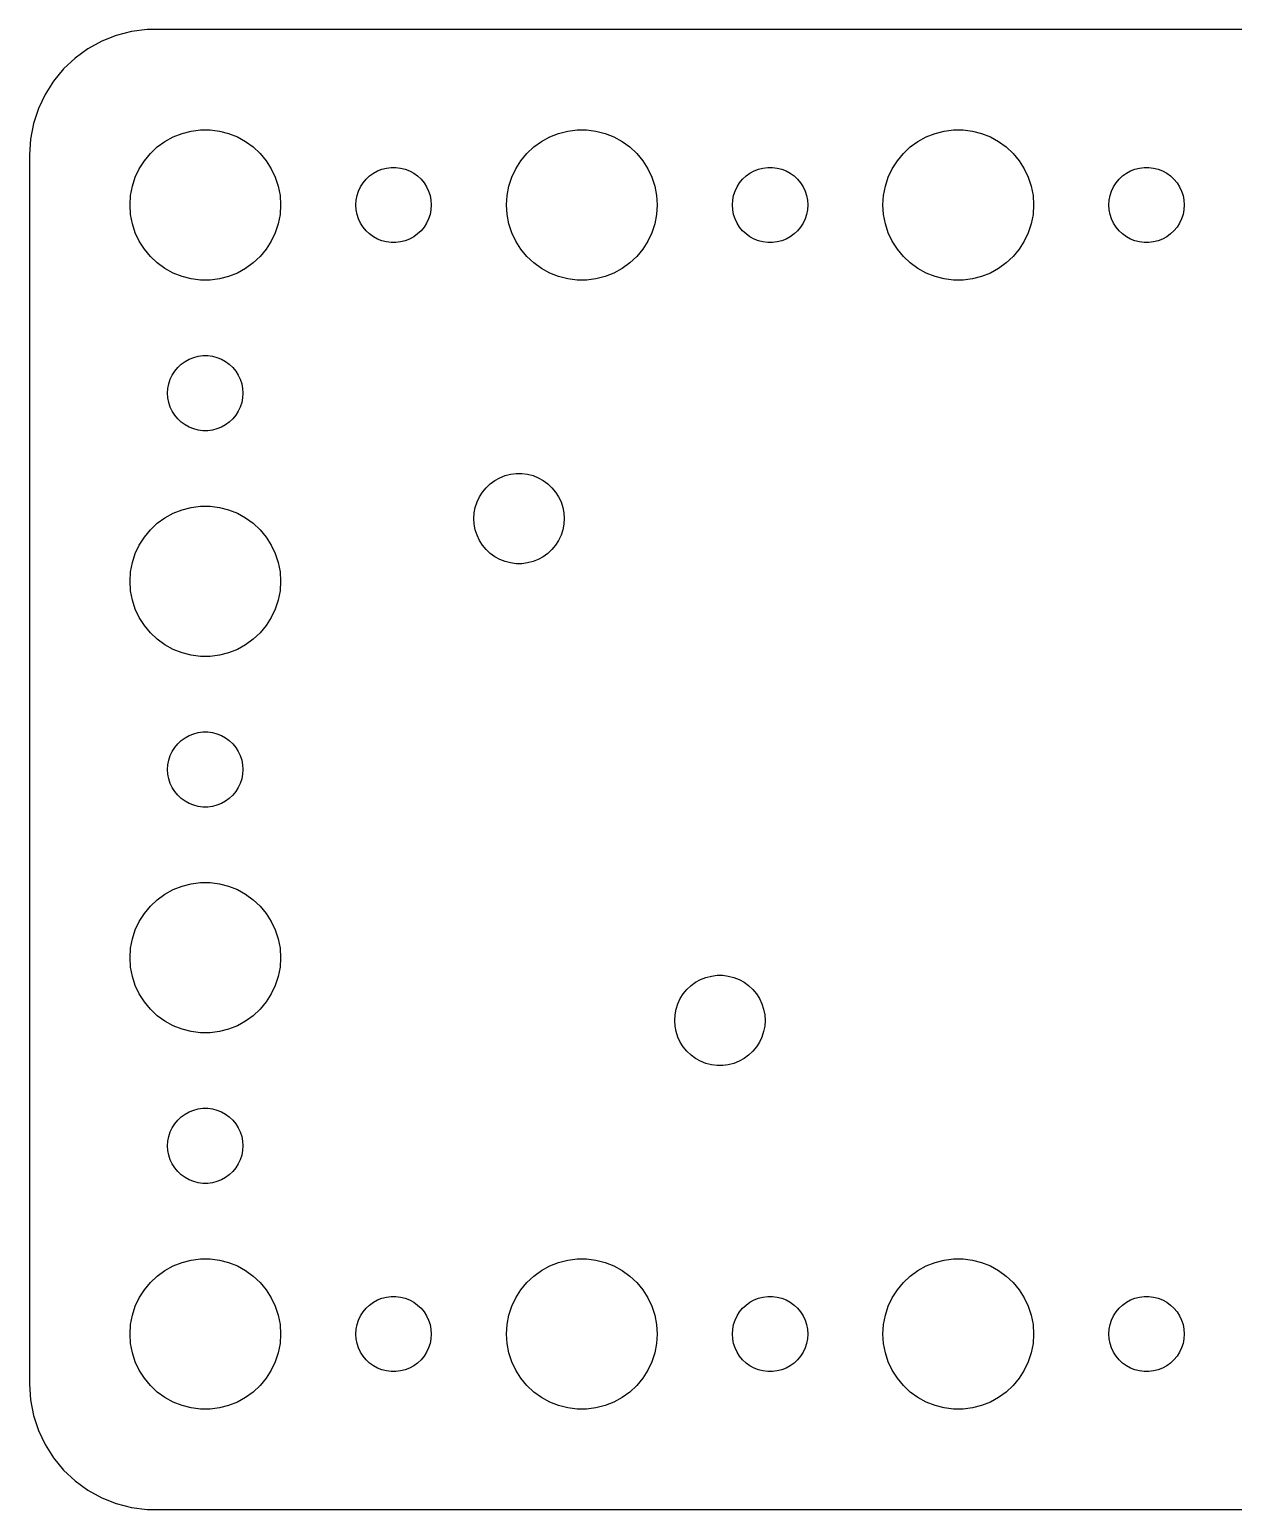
# Model space of a CAD drawing. Header units: metres. Extents: x -52 to 52, y -29 to 29.
# Drawn here: x -52 to -4, y -29.5 to 29.5 of the extents above; entities that cross this region are included whole.
import ezdxf

# ---------------------------------------------------------------- set-up
doc = ezdxf.new("R2010")
doc.units = ezdxf.units.M

msp = doc.modelspace()

# ---------------------------------------------------------------- linework, layer by layer
for p, q in [((-47.3139, 29.4901), (-47.9369, 29.4114)), ((47.3139, 29.4901), (-47.3139, 29.4901)), ((-49.1289, 29.0241), (-49.6791, 28.7216)), ((-48.5451, 29.2553), (-49.1289, 29.0241)), ((-47.9369, 29.4114), (-48.5451, 29.2553)), ((-50.1871, 28.3526), (-50.6448, 27.9227)), ((-49.6791, 28.7216), (-50.1871, 28.3526)), ((-50.6448, 27.9227), (-51.0451, 27.4389)), ((-51.0451, 27.4389), (-51.3815, 26.9088)), ((-51.3815, 26.9088), (-51.6489, 26.3406)), ((-51.6489, 26.3406), (-51.8429, 25.7434)), ((-51.8429, 25.7434), (-51.9606, 25.1267)), ((-45.927, 25.3532), (-45.5621, 25.4469)), ((-45.5621, 25.4469), (-45.1884, 25.4941)), ((-45.1884, 25.4941), (-44.8116, 25.4941)), ((-44.8116, 25.4941), (-44.4379, 25.4469)), ((-44.4379, 25.4469), (-44.0729, 25.3532)), ((-30.927, 25.3532), (-30.5621, 25.4469)), ((-30.5621, 25.4469), (-30.1884, 25.4941)), ((-30.1884, 25.4941), (-29.8116, 25.4941)), ((-29.8116, 25.4941), (-29.4379, 25.4469)), ((-29.4379, 25.4469), (-29.0729, 25.3532)), ((-15.927, 25.3532), (-15.5621, 25.4469)), ((-15.5621, 25.4469), (-15.1884, 25.4941)), ((-15.1884, 25.4941), (-14.8116, 25.4941)), ((-14.8116, 25.4941), (-14.4379, 25.4469)), ((-14.4379, 25.4469), (-14.0729, 25.3532)), ((-51.9606, 25.1267), (-52, 24.5)), ((-47.1869, 24.5536), (-46.9123, 24.8115)), ((-46.9123, 24.8115), (-46.6075, 25.033)), ((-46.6075, 25.033), (-46.2773, 25.2145)), ((-46.2773, 25.2145), (-45.927, 25.3532)), ((-44.0729, 25.3532), (-43.7227, 25.2145)), ((-43.7227, 25.2145), (-43.3925, 25.033)), ((-43.3925, 25.033), (-43.0877, 24.8115)), ((-43.0877, 24.8115), (-42.8131, 24.5536)), ((-32.1869, 24.5536), (-31.9123, 24.8115)), ((-31.9123, 24.8115), (-31.6075, 25.033)), ((-31.6075, 25.033), (-31.2773, 25.2145)), ((-31.2773, 25.2145), (-30.927, 25.3532)), ((-29.0729, 25.3532), (-28.7227, 25.2145)), ((-28.7227, 25.2145), (-28.3925, 25.033)), ((-28.3925, 25.033), (-28.0877, 24.8115)), ((-28.0877, 24.8115), (-27.8131, 24.5536)), ((-17.1869, 24.5536), (-16.9123, 24.8115)), ((-16.9123, 24.8115), (-16.6075, 25.033)), ((-16.6075, 25.033), (-16.2773, 25.2145)), ((-16.2773, 25.2145), (-15.927, 25.3532)), ((-14.0729, 25.3532), (-13.7227, 25.2145)), ((-13.7227, 25.2145), (-13.3925, 25.033)), ((-13.3925, 25.033), (-13.0877, 24.8115)), ((-13.0877, 24.8115), (-12.8131, 24.5536)), ((-52, 24.5), (-52, -24.5)), ((-47.6289, 23.9453), (-47.427, 24.2634)), ((-47.427, 24.2634), (-47.1869, 24.5536)), ((-42.8131, 24.5536), (-42.5729, 24.2634)), ((-42.5729, 24.2634), (-42.3711, 23.9453)), ((-32.6289, 23.9453), (-32.427, 24.2634)), ((-32.427, 24.2634), (-32.1869, 24.5536)), ((-27.8131, 24.5536), (-27.5729, 24.2634)), ((-27.5729, 24.2634), (-27.3711, 23.9453)), ((-17.6289, 23.9453), (-17.427, 24.2634)), ((-17.427, 24.2634), (-17.1869, 24.5536)), ((-12.8131, 24.5536), (-12.5729, 24.2634)), ((-12.5729, 24.2634), (-12.3711, 23.9453)), ((-47.9057, 23.2461), (-47.7893, 23.6044)), ((-47.7893, 23.6044), (-47.6289, 23.9453)), ((-42.3711, 23.9453), (-42.2107, 23.6044)), ((-42.2107, 23.6044), (-42.0942, 23.2461)), ((-38.5934, 23.5268), (-38.4561, 23.6558)), ((-38.4561, 23.6558), (-38.3037, 23.7665)), ((-38.3037, 23.7665), (-38.1387, 23.8572)), ((-38.1387, 23.8572), (-37.9635, 23.9266)), ((-37.9635, 23.9266), (-37.7811, 23.9734)), ((-37.7811, 23.9734), (-37.5942, 23.997)), ((-37.5942, 23.997), (-37.4058, 23.997)), ((-37.4058, 23.997), (-37.2189, 23.9734)), ((-37.2189, 23.9734), (-37.0365, 23.9266)), ((-37.0365, 23.9266), (-36.8613, 23.8572)), ((-36.8613, 23.8572), (-36.6963, 23.7665)), ((-36.6963, 23.7665), (-36.5439, 23.6558)), ((-36.5439, 23.6558), (-36.4065, 23.5268)), ((-32.9057, 23.2461), (-32.7893, 23.6044)), ((-32.7893, 23.6044), (-32.6289, 23.9453)), ((-27.3711, 23.9453), (-27.2107, 23.6044)), ((-27.2107, 23.6044), (-27.0942, 23.2461)), ((-23.5934, 23.5268), (-23.4561, 23.6558)), ((-23.4561, 23.6558), (-23.3037, 23.7665)), ((-23.3037, 23.7665), (-23.1387, 23.8572)), ((-23.1387, 23.8572), (-22.9635, 23.9266)), ((-22.9635, 23.9266), (-22.7811, 23.9734)), ((-22.7811, 23.9734), (-22.5942, 23.997)), ((-22.5942, 23.997), (-22.4058, 23.997)), ((-22.4058, 23.997), (-22.2189, 23.9734)), ((-22.2189, 23.9734), (-22.0365, 23.9266)), ((-22.0365, 23.9266), (-21.8613, 23.8572)), ((-21.8613, 23.8572), (-21.6963, 23.7665)), ((-21.6963, 23.7665), (-21.5439, 23.6558)), ((-21.5439, 23.6558), (-21.4065, 23.5268)), ((-17.9057, 23.2461), (-17.7893, 23.6044)), ((-17.7893, 23.6044), (-17.6289, 23.9453)), ((-12.3711, 23.9453), (-12.2107, 23.6044)), ((-12.2107, 23.6044), (-12.0942, 23.2461)), ((-8.59344, 23.5268), (-8.45613, 23.6558)), ((-8.45613, 23.6558), (-8.30373, 23.7665)), ((-8.30373, 23.7665), (-8.13866, 23.8572)), ((-8.13866, 23.8572), (-7.96352, 23.9266)), ((-7.96352, 23.9266), (-7.78107, 23.9734)), ((-7.78107, 23.9734), (-7.59418, 23.997)), ((-7.59418, 23.997), (-7.40581, 23.997)), ((-7.40581, 23.997), (-7.21892, 23.9734)), ((-7.21892, 23.9734), (-7.03647, 23.9266)), ((-7.03647, 23.9266), (-6.86133, 23.8572)), ((-6.86133, 23.8572), (-6.69626, 23.7665)), ((-6.69626, 23.7665), (-6.54385, 23.6558)), ((-6.54385, 23.6558), (-6.40654, 23.5268)), ((-47.9763, 22.876), (-47.9057, 23.2461)), ((-42.0942, 23.2461), (-42.0237, 22.876)), ((-38.9529, 22.873), (-38.8947, 23.0522)), ((-38.8947, 23.0522), (-38.8145, 23.2226)), ((-38.8145, 23.2226), (-38.7135, 23.3817)), ((-38.7135, 23.3817), (-38.5934, 23.5268)), ((-36.4065, 23.5268), (-36.2865, 23.3817)), ((-36.2865, 23.3817), (-36.1855, 23.2226)), ((-36.1855, 23.2226), (-36.1053, 23.0522)), ((-36.1053, 23.0522), (-36.0471, 22.873)), ((-32.9763, 22.876), (-32.9057, 23.2461)), ((-27.0942, 23.2461), (-27.0237, 22.876)), ((-23.9529, 22.873), (-23.8947, 23.0522)), ((-23.8947, 23.0522), (-23.8145, 23.2226)), ((-23.8145, 23.2226), (-23.7135, 23.3817)), ((-23.7135, 23.3817), (-23.5934, 23.5268)), ((-21.4065, 23.5268), (-21.2865, 23.3817)), ((-21.2865, 23.3817), (-21.1855, 23.2226)), ((-21.1855, 23.2226), (-21.1053, 23.0522)), ((-21.1053, 23.0522), (-21.0471, 22.873)), ((-17.9763, 22.876), (-17.9057, 23.2461)), ((-12.0942, 23.2461), (-12.0237, 22.876)), ((-8.95287, 22.873), (-8.89465, 23.0522)), ((-8.89465, 23.0522), (-8.81445, 23.2226)), ((-8.81445, 23.2226), (-8.71352, 23.3817)), ((-8.71352, 23.3817), (-8.59344, 23.5268)), ((-6.40654, 23.5268), (-6.28647, 23.3817)), ((-6.28647, 23.3817), (-6.18553, 23.2226)), ((-6.18553, 23.2226), (-6.10533, 23.0522)), ((-6.10533, 23.0522), (-6.04712, 22.873)), ((-48, 22.5), (-47.9763, 22.876)), ((-47.9763, 22.124), (-48, 22.5)), ((-42.0237, 22.876), (-42, 22.5)), ((-42, 22.5), (-42.0237, 22.124)), ((-39, 22.5), (-38.9882, 22.688)), ((-38.9882, 22.312), (-39, 22.5)), ((-38.9882, 22.688), (-38.9529, 22.873)), ((-36.0471, 22.873), (-36.0118, 22.688)), ((-36.0118, 22.688), (-36, 22.5)), ((-36, 22.5), (-36.0118, 22.312)), ((-33, 22.5), (-32.9763, 22.876)), ((-32.9763, 22.124), (-33, 22.5)), ((-27.0237, 22.876), (-27, 22.5)), ((-27, 22.5), (-27.0237, 22.124)), ((-24, 22.5), (-23.9882, 22.688)), ((-23.9882, 22.312), (-24, 22.5)), ((-23.9882, 22.688), (-23.9529, 22.873)), ((-21.0471, 22.873), (-21.0118, 22.688)), ((-21.0118, 22.688), (-21, 22.5)), ((-21, 22.5), (-21.0118, 22.312)), ((-18, 22.5), (-17.9763, 22.876)), ((-17.9763, 22.124), (-18, 22.5)), ((-12.0237, 22.876), (-12, 22.5)), ((-12, 22.5), (-12.0237, 22.124)), ((-9, 22.5), (-8.98816, 22.688)), ((-8.98816, 22.312), (-9, 22.5)), ((-8.98816, 22.688), (-8.95287, 22.873)), ((-6.04712, 22.873), (-6.01183, 22.688)), ((-6.01183, 22.688), (-6, 22.5)), ((-6, 22.5), (-6.01183, 22.312)), ((-47.9057, 21.7539), (-47.9763, 22.124)), ((-42.0237, 22.124), (-42.0942, 21.7539)), ((-38.9529, 22.127), (-38.9882, 22.312)), ((-38.8947, 21.9478), (-38.9529, 22.127)), ((-38.8145, 21.7774), (-38.8947, 21.9478)), ((-36.1053, 21.9478), (-36.1855, 21.7774)), ((-36.0471, 22.127), (-36.1053, 21.9478)), ((-36.0118, 22.312), (-36.0471, 22.127)), ((-32.9057, 21.7539), (-32.9763, 22.124)), ((-27.0237, 22.124), (-27.0942, 21.7539)), ((-23.9529, 22.127), (-23.9882, 22.312)), ((-23.8947, 21.9478), (-23.9529, 22.127)), ((-23.8145, 21.7774), (-23.8947, 21.9478)), ((-21.1053, 21.9478), (-21.1855, 21.7774)), ((-21.0471, 22.127), (-21.1053, 21.9478)), ((-21.0118, 22.312), (-21.0471, 22.127)), ((-17.9057, 21.7539), (-17.9763, 22.124)), ((-12.0237, 22.124), (-12.0942, 21.7539)), ((-8.95287, 22.127), (-8.98816, 22.312)), ((-8.89465, 21.9478), (-8.95287, 22.127)), ((-8.81445, 21.7774), (-8.89465, 21.9478)), ((-6.10533, 21.9478), (-6.18553, 21.7774)), ((-6.04712, 22.127), (-6.10533, 21.9478)), ((-6.01183, 22.312), (-6.04712, 22.127)), ((-47.7893, 21.3956), (-47.9057, 21.7539)), ((-47.6289, 21.0547), (-47.7893, 21.3956)), ((-42.2107, 21.3956), (-42.3711, 21.0547)), ((-42.0942, 21.7539), (-42.2107, 21.3956)), ((-38.7135, 21.6183), (-38.8145, 21.7774)), ((-38.5934, 21.4732), (-38.7135, 21.6183)), ((-38.4561, 21.3442), (-38.5934, 21.4732)), ((-38.3037, 21.2335), (-38.4561, 21.3442)), ((-38.1387, 21.1427), (-38.3037, 21.2335)), ((-36.6963, 21.2335), (-36.8613, 21.1427)), ((-36.5439, 21.3442), (-36.6963, 21.2335)), ((-36.4065, 21.4732), (-36.5439, 21.3442)), ((-36.2865, 21.6183), (-36.4065, 21.4732)), ((-36.1855, 21.7774), (-36.2865, 21.6183)), ((-32.7893, 21.3956), (-32.9057, 21.7539)), ((-32.6289, 21.0547), (-32.7893, 21.3956)), ((-27.2107, 21.3956), (-27.3711, 21.0547)), ((-27.0942, 21.7539), (-27.2107, 21.3956)), ((-23.7135, 21.6183), (-23.8145, 21.7774)), ((-23.5934, 21.4732), (-23.7135, 21.6183)), ((-23.4561, 21.3442), (-23.5934, 21.4732)), ((-23.3037, 21.2335), (-23.4561, 21.3442)), ((-23.1387, 21.1427), (-23.3037, 21.2335)), ((-21.6963, 21.2335), (-21.8613, 21.1427)), ((-21.5439, 21.3442), (-21.6963, 21.2335)), ((-21.4065, 21.4732), (-21.5439, 21.3442)), ((-21.2865, 21.6183), (-21.4065, 21.4732)), ((-21.1855, 21.7774), (-21.2865, 21.6183)), ((-17.7893, 21.3956), (-17.9057, 21.7539)), ((-17.6289, 21.0547), (-17.7893, 21.3956)), ((-12.2107, 21.3956), (-12.3711, 21.0547)), ((-12.0942, 21.7539), (-12.2107, 21.3956)), ((-8.71352, 21.6183), (-8.81445, 21.7774)), ((-8.59344, 21.4732), (-8.71352, 21.6183)), ((-8.45613, 21.3442), (-8.59344, 21.4732)), ((-8.30373, 21.2335), (-8.45613, 21.3442)), ((-8.13866, 21.1427), (-8.30373, 21.2335)), ((-6.69626, 21.2335), (-6.86133, 21.1427)), ((-6.54385, 21.3442), (-6.69626, 21.2335)), ((-6.40654, 21.4732), (-6.54385, 21.3442)), ((-6.28647, 21.6183), (-6.40654, 21.4732)), ((-6.18553, 21.7774), (-6.28647, 21.6183)), ((-47.427, 20.7366), (-47.6289, 21.0547)), ((-47.1869, 20.4464), (-47.427, 20.7366)), ((-42.5729, 20.7366), (-42.8131, 20.4464)), ((-42.3711, 21.0547), (-42.5729, 20.7366)), ((-37.9635, 21.0734), (-38.1387, 21.1427)), ((-37.7811, 21.0266), (-37.9635, 21.0734)), ((-37.5942, 21.003), (-37.7811, 21.0266)), ((-37.4058, 21.003), (-37.5942, 21.003)), ((-37.2189, 21.0266), (-37.4058, 21.003)), ((-37.0365, 21.0734), (-37.2189, 21.0266)), ((-36.8613, 21.1427), (-37.0365, 21.0734)), ((-32.427, 20.7366), (-32.6289, 21.0547)), ((-32.1869, 20.4464), (-32.427, 20.7366)), ((-27.5729, 20.7366), (-27.8131, 20.4464)), ((-27.3711, 21.0547), (-27.5729, 20.7366)), ((-22.9635, 21.0734), (-23.1387, 21.1427)), ((-22.7811, 21.0266), (-22.9635, 21.0734)), ((-22.5942, 21.003), (-22.7811, 21.0266)), ((-22.4058, 21.003), (-22.5942, 21.003)), ((-22.2189, 21.0266), (-22.4058, 21.003)), ((-22.0365, 21.0734), (-22.2189, 21.0266)), ((-21.8613, 21.1427), (-22.0365, 21.0734)), ((-17.427, 20.7366), (-17.6289, 21.0547)), ((-17.1869, 20.4464), (-17.427, 20.7366)), ((-12.5729, 20.7366), (-12.8131, 20.4464)), ((-12.3711, 21.0547), (-12.5729, 20.7366)), ((-7.96352, 21.0734), (-8.13866, 21.1427)), ((-7.78107, 21.0266), (-7.96352, 21.0734)), ((-7.59418, 21.003), (-7.78107, 21.0266)), ((-7.40581, 21.003), (-7.59418, 21.003)), ((-7.21892, 21.0266), (-7.40581, 21.003)), ((-7.03647, 21.0734), (-7.21892, 21.0266)), ((-6.86133, 21.1427), (-7.03647, 21.0734)), ((-46.9123, 20.1884), (-47.1869, 20.4464)), ((-46.6075, 19.967), (-46.9123, 20.1884)), ((-43.0877, 20.1884), (-43.3925, 19.967)), ((-42.8131, 20.4464), (-43.0877, 20.1884)), ((-31.9123, 20.1884), (-32.1869, 20.4464)), ((-31.6075, 19.967), (-31.9123, 20.1884)), ((-28.0877, 20.1884), (-28.3925, 19.967)), ((-27.8131, 20.4464), (-28.0877, 20.1884)), ((-16.9123, 20.1884), (-17.1869, 20.4464)), ((-16.6075, 19.967), (-16.9123, 20.1884)), ((-13.0877, 20.1884), (-13.3925, 19.967)), ((-12.8131, 20.4464), (-13.0877, 20.1884)), ((-46.2773, 19.7855), (-46.6075, 19.967)), ((-45.927, 19.6468), (-46.2773, 19.7855)), ((-45.5621, 19.5531), (-45.927, 19.6468)), ((-45.1884, 19.5059), (-45.5621, 19.5531)), ((-44.8116, 19.5059), (-45.1884, 19.5059)), ((-44.4379, 19.5531), (-44.8116, 19.5059)), ((-44.0729, 19.6468), (-44.4379, 19.5531)), ((-43.7227, 19.7855), (-44.0729, 19.6468)), ((-43.3925, 19.967), (-43.7227, 19.7855)), ((-31.2773, 19.7855), (-31.6075, 19.967)), ((-30.927, 19.6468), (-31.2773, 19.7855)), ((-30.5621, 19.5531), (-30.927, 19.6468)), ((-30.1884, 19.5059), (-30.5621, 19.5531)), ((-29.8116, 19.5059), (-30.1884, 19.5059)), ((-29.4379, 19.5531), (-29.8116, 19.5059)), ((-29.0729, 19.6468), (-29.4379, 19.5531)), ((-28.7227, 19.7855), (-29.0729, 19.6468)), ((-28.3925, 19.967), (-28.7227, 19.7855)), ((-16.2773, 19.7855), (-16.6075, 19.967)), ((-15.927, 19.6468), (-16.2773, 19.7855)), ((-15.5621, 19.5531), (-15.927, 19.6468)), ((-15.1884, 19.5059), (-15.5621, 19.5531)), ((-14.8116, 19.5059), (-15.1884, 19.5059)), ((-14.4379, 19.5531), (-14.8116, 19.5059)), ((-14.0729, 19.6468), (-14.4379, 19.5531)), ((-13.7227, 19.7855), (-14.0729, 19.6468)), ((-13.3925, 19.967), (-13.7227, 19.7855)), ((-46.2135, 15.8817), (-46.0934, 16.0268)), ((-46.0934, 16.0268), (-45.9561, 16.1558)), ((-45.9561, 16.1558), (-45.8037, 16.2665)), ((-45.8037, 16.2665), (-45.6387, 16.3572)), ((-45.6387, 16.3572), (-45.4635, 16.4266)), ((-45.4635, 16.4266), (-45.2811, 16.4734)), ((-45.2811, 16.4734), (-45.0942, 16.497)), ((-45.0942, 16.497), (-44.9058, 16.497)), ((-44.9058, 16.497), (-44.7189, 16.4734)), ((-44.7189, 16.4734), (-44.5365, 16.4266)), ((-44.5365, 16.4266), (-44.3613, 16.3572)), ((-44.3613, 16.3572), (-44.1963, 16.2665)), ((-44.1963, 16.2665), (-44.0439, 16.1558)), ((-44.0439, 16.1558), (-43.9065, 16.0268)), ((-43.9065, 16.0268), (-43.7865, 15.8817)), ((-46.4882, 15.188), (-46.4529, 15.373)), ((-46.4529, 15.373), (-46.3947, 15.5522)), ((-46.3947, 15.5522), (-46.3145, 15.7226)), ((-46.3145, 15.7226), (-46.2135, 15.8817)), ((-43.7865, 15.8817), (-43.6855, 15.7226)), ((-43.6855, 15.7226), (-43.6053, 15.5522)), ((-43.6053, 15.5522), (-43.5471, 15.373)), ((-43.5471, 15.373), (-43.5118, 15.188)), ((-46.5, 15), (-46.4882, 15.188)), ((-46.4882, 14.812), (-46.5, 15)), ((-46.4529, 14.627), (-46.4882, 14.812)), ((-43.5118, 14.812), (-43.5471, 14.627)), ((-43.5118, 15.188), (-43.5, 15)), ((-43.5, 15), (-43.5118, 14.812)), ((-46.3947, 14.4478), (-46.4529, 14.627)), ((-46.3145, 14.2774), (-46.3947, 14.4478)), ((-46.2135, 14.1183), (-46.3145, 14.2774)), ((-43.6855, 14.2774), (-43.7865, 14.1183)), ((-43.6053, 14.4478), (-43.6855, 14.2774)), ((-43.5471, 14.627), (-43.6053, 14.4478)), ((-46.0934, 13.9732), (-46.2135, 14.1183)), ((-45.9561, 13.8442), (-46.0934, 13.9732)), ((-45.8037, 13.7335), (-45.9561, 13.8442)), ((-45.6387, 13.6427), (-45.8037, 13.7335)), ((-45.4635, 13.5734), (-45.6387, 13.6427)), ((-45.2811, 13.5266), (-45.4635, 13.5734)), ((-44.5365, 13.5734), (-44.7189, 13.5266)), ((-44.3613, 13.6427), (-44.5365, 13.5734)), ((-44.1963, 13.7335), (-44.3613, 13.6427)), ((-44.0439, 13.8442), (-44.1963, 13.7335)), ((-43.9065, 13.9732), (-44.0439, 13.8442)), ((-43.7865, 14.1183), (-43.9065, 13.9732)), ((-45.0942, 13.5029), (-45.2811, 13.5266)), ((-44.9058, 13.5029), (-45.0942, 13.5029)), ((-44.7189, 13.5266), (-44.9058, 13.5029)), ((-32.8373, 11.7681), (-32.613, 11.7964)), ((-32.613, 11.7964), (-32.387, 11.7964)), ((-32.387, 11.7964), (-32.1627, 11.7681)), ((-33.9562, 11.058), (-33.8121, 11.2322)), ((-33.8121, 11.2322), (-33.6474, 11.3869)), ((-33.6474, 11.3869), (-33.4645, 11.5198)), ((-33.4645, 11.5198), (-33.2664, 11.6287)), ((-33.2664, 11.6287), (-33.0562, 11.7119)), ((-33.0562, 11.7119), (-32.8373, 11.7681)), ((-32.1627, 11.7681), (-31.9438, 11.7119)), ((-31.9438, 11.7119), (-31.7336, 11.6287)), ((-31.7336, 11.6287), (-31.5355, 11.5198)), ((-31.5355, 11.5198), (-31.3526, 11.3869)), ((-31.3526, 11.3869), (-31.1879, 11.2322)), ((-31.1879, 11.2322), (-31.0438, 11.058)), ((-34.2434, 10.4476), (-34.1736, 10.6626)), ((-34.1736, 10.6626), (-34.0773, 10.8671)), ((-34.0773, 10.8671), (-33.9562, 11.058)), ((-31.0438, 11.058), (-30.9226, 10.8671)), ((-30.9226, 10.8671), (-30.8264, 10.6626)), ((-30.8264, 10.6626), (-30.7565, 10.4476)), ((-46.9123, 9.81154), (-46.6075, 10.033)), ((-46.6075, 10.033), (-46.2773, 10.2145)), ((-46.2773, 10.2145), (-45.927, 10.3532)), ((-45.927, 10.3532), (-45.5621, 10.4469)), ((-45.5621, 10.4469), (-45.1884, 10.4941)), ((-45.1884, 10.4941), (-44.8116, 10.4941)), ((-44.8116, 10.4941), (-44.4379, 10.4469)), ((-44.4379, 10.4469), (-44.0729, 10.3532)), ((-44.0729, 10.3532), (-43.7227, 10.2145)), ((-43.7227, 10.2145), (-43.3925, 10.033)), ((-43.3925, 10.033), (-43.0877, 9.81154)), ((-34.3, 10), (-34.2858, 10.2256)), ((-34.2858, 10.2256), (-34.2434, 10.4476)), ((-30.7565, 10.4476), (-30.7142, 10.2256)), ((-30.7142, 10.2256), (-30.7, 10)), ((-47.427, 9.26335), (-47.1869, 9.55363)), ((-47.1869, 9.55363), (-46.9123, 9.81154)), ((-43.0877, 9.81154), (-42.8131, 9.55363)), ((-42.8131, 9.55363), (-42.5729, 9.26335)), ((-34.2858, 9.7744), (-34.3, 10)), ((-34.2434, 9.55235), (-34.2858, 9.7744)), ((-34.1736, 9.33737), (-34.2434, 9.55235)), ((-30.7565, 9.55235), (-30.8264, 9.33737)), ((-30.7142, 9.7744), (-30.7565, 9.55235)), ((-30.7, 10), (-30.7142, 9.7744)), ((-47.7893, 8.60437), (-47.6289, 8.94525)), ((-47.6289, 8.94525), (-47.427, 9.26335)), ((-42.5729, 9.26335), (-42.3711, 8.94525)), ((-42.3711, 8.94525), (-42.2107, 8.60437)), ((-34.0773, 9.13284), (-34.1736, 9.33737)), ((-33.9562, 8.94199), (-34.0773, 9.13284)), ((-33.8121, 8.76781), (-33.9562, 8.94199)), ((-31.0438, 8.94199), (-31.1879, 8.76781)), ((-30.9226, 9.13284), (-31.0438, 8.94199)), ((-30.8264, 9.33737), (-30.9226, 9.13284)), ((-47.9057, 8.24606), (-47.7893, 8.60437)), ((-42.2107, 8.60437), (-42.0942, 8.24606)), ((-33.6474, 8.61307), (-33.8121, 8.76781)), ((-33.4645, 8.48021), (-33.6474, 8.61307)), ((-33.2664, 8.37131), (-33.4645, 8.48021)), ((-33.0562, 8.28809), (-33.2664, 8.37131)), ((-32.8373, 8.23187), (-33.0562, 8.28809)), ((-31.9438, 8.28809), (-32.1627, 8.23187)), ((-31.7336, 8.37131), (-31.9438, 8.28809)), ((-31.5355, 8.48021), (-31.7336, 8.37131)), ((-31.3526, 8.61307), (-31.5355, 8.48021)), ((-31.1879, 8.76781), (-31.3526, 8.61307)), ((-48, 7.5), (-47.9763, 7.87599)), ((-47.9763, 7.87599), (-47.9057, 8.24606)), ((-42.0942, 8.24606), (-42.0237, 7.87599)), ((-42.0237, 7.87599), (-42, 7.5)), ((-32.613, 8.20355), (-32.8373, 8.23187)), ((-32.387, 8.20355), (-32.613, 8.20355)), ((-32.1627, 8.23187), (-32.387, 8.20355)), ((-47.9763, 7.12399), (-48, 7.5)), ((-47.9057, 6.75392), (-47.9763, 7.12399)), ((-42.0237, 7.12399), (-42.0942, 6.75392)), ((-42, 7.5), (-42.0237, 7.12399)), ((-47.7893, 6.39561), (-47.9057, 6.75392)), ((-42.0942, 6.75392), (-42.2107, 6.39561)), ((-47.6289, 6.05473), (-47.7893, 6.39561)), ((-47.427, 5.73663), (-47.6289, 6.05473)), ((-42.3711, 6.05473), (-42.5729, 5.73663)), ((-42.2107, 6.39561), (-42.3711, 6.05473)), ((-47.1869, 5.44635), (-47.427, 5.73663)), ((-46.9123, 5.18845), (-47.1869, 5.44635)), ((-42.8131, 5.44635), (-43.0877, 5.18845)), ((-42.5729, 5.73663), (-42.8131, 5.44635)), ((-46.6075, 4.96701), (-46.9123, 5.18845)), ((-46.2773, 4.78551), (-46.6075, 4.96701)), ((-45.927, 4.64682), (-46.2773, 4.78551)), ((-43.7227, 4.78551), (-44.0729, 4.64682)), ((-43.3925, 4.96701), (-43.7227, 4.78551)), ((-43.0877, 5.18845), (-43.3925, 4.96701)), ((-45.5621, 4.55313), (-45.927, 4.64682)), ((-45.1884, 4.50591), (-45.5621, 4.55313)), ((-44.8116, 4.50591), (-45.1884, 4.50591)), ((-44.4379, 4.55313), (-44.8116, 4.50591)), ((-44.0729, 4.64682), (-44.4379, 4.55313)), ((-45.9561, 1.15576), (-45.8037, 1.26648)), ((-45.8037, 1.26648), (-45.6387, 1.35724)), ((-45.6387, 1.35724), (-45.4635, 1.42657)), ((-45.4635, 1.42657), (-45.2811, 1.47342)), ((-45.2811, 1.47342), (-45.0942, 1.49704)), ((-45.0942, 1.49704), (-44.9058, 1.49704)), ((-44.9058, 1.49704), (-44.7189, 1.47342)), ((-44.7189, 1.47342), (-44.5365, 1.42657)), ((-44.5365, 1.42657), (-44.3613, 1.35724)), ((-44.3613, 1.35724), (-44.1963, 1.26648)), ((-44.1963, 1.26648), (-44.0439, 1.15576)), ((-46.3947, 0.55219), (-46.3145, 0.72263)), ((-46.3145, 0.72263), (-46.2135, 0.88167)), ((-46.2135, 0.88167), (-46.0934, 1.02681)), ((-46.0934, 1.02681), (-45.9561, 1.15576)), ((-44.0439, 1.15576), (-43.9065, 1.02681)), ((-43.9065, 1.02681), (-43.7865, 0.88167)), ((-43.7865, 0.88167), (-43.6855, 0.72263)), ((-43.6855, 0.72263), (-43.6053, 0.55219)), ((-46.5, 0), (-46.4882, 0.18799)), ((-46.4882, -0.18799), (-46.5, 0)), ((-46.4882, 0.18799), (-46.4529, 0.37303)), ((-46.4529, 0.37303), (-46.3947, 0.55219)), ((-43.6053, 0.55219), (-43.5471, 0.37303)), ((-43.5471, 0.37303), (-43.5118, 0.18799)), ((-43.5118, 0.18799), (-43.5, 0)), ((-43.5, 0), (-43.5118, -0.18799)), ((-46.4529, -0.37303), (-46.4882, -0.18799)), ((-46.3947, -0.55219), (-46.4529, -0.37303)), ((-46.3145, -0.72263), (-46.3947, -0.55219)), ((-43.6053, -0.55219), (-43.6855, -0.72263)), ((-43.5471, -0.37303), (-43.6053, -0.55219)), ((-43.5118, -0.18799), (-43.5471, -0.37303)), ((-46.2135, -0.88167), (-46.3145, -0.72263)), ((-46.0934, -1.02681), (-46.2135, -0.88167)), ((-45.9561, -1.15576), (-46.0934, -1.02681)), ((-45.8037, -1.26648), (-45.9561, -1.15576)), ((-44.0439, -1.15576), (-44.1963, -1.26648)), ((-43.9065, -1.02681), (-44.0439, -1.15576)), ((-43.7865, -0.88167), (-43.9065, -1.02681)), ((-43.6855, -0.72263), (-43.7865, -0.88167)), ((-45.6387, -1.35724), (-45.8037, -1.26648)), ((-45.4635, -1.42657), (-45.6387, -1.35724)), ((-45.2811, -1.47342), (-45.4635, -1.42657)), ((-45.0942, -1.49704), (-45.2811, -1.47342)), ((-44.9058, -1.49704), (-45.0942, -1.49704)), ((-44.7189, -1.47342), (-44.9058, -1.49704)), ((-44.5365, -1.42657), (-44.7189, -1.47342)), ((-44.3613, -1.35724), (-44.5365, -1.42657)), ((-44.1963, -1.26648), (-44.3613, -1.35724)), ((-46.2773, -4.78551), (-45.927, -4.64682)), ((-45.927, -4.64682), (-45.5621, -4.55313)), ((-45.5621, -4.55313), (-45.1884, -4.50591)), ((-45.1884, -4.50591), (-44.8116, -4.50591)), ((-44.8116, -4.50591), (-44.4379, -4.55313)), ((-44.4379, -4.55313), (-44.0729, -4.64682)), ((-44.0729, -4.64682), (-43.7227, -4.78551)), ((-47.1869, -5.44635), (-46.9123, -5.18845)), ((-46.9123, -5.18845), (-46.6075, -4.96701)), ((-46.6075, -4.96701), (-46.2773, -4.78551)), ((-43.7227, -4.78551), (-43.3925, -4.96701)), ((-43.3925, -4.96701), (-43.0877, -5.18845)), ((-43.0877, -5.18845), (-42.8131, -5.44635)), ((-47.6289, -6.05473), (-47.427, -5.73663)), ((-47.427, -5.73663), (-47.1869, -5.44635)), ((-42.8131, -5.44635), (-42.5729, -5.73663)), ((-42.5729, -5.73663), (-42.3711, -6.05473)), ((-47.9057, -6.75392), (-47.7893, -6.39561)), ((-47.7893, -6.39561), (-47.6289, -6.05473)), ((-42.3711, -6.05473), (-42.2107, -6.39561)), ((-42.2107, -6.39561), (-42.0942, -6.75392)), ((-47.9763, -7.12399), (-47.9057, -6.75392)), ((-42.0942, -6.75392), (-42.0237, -7.12399)), ((-48, -7.5), (-47.9763, -7.12399)), ((-47.9763, -7.87599), (-48, -7.5)), ((-42.0237, -7.12399), (-42, -7.5)), ((-42, -7.5), (-42.0237, -7.87599)), ((-47.9057, -8.24606), (-47.9763, -7.87599)), ((-47.7893, -8.60437), (-47.9057, -8.24606)), ((-42.0942, -8.24606), (-42.2107, -8.60437)), ((-42.0237, -7.87599), (-42.0942, -8.24606)), ((-25.0562, -8.28809), (-24.8373, -8.23187)), ((-24.8373, -8.23187), (-24.613, -8.20355)), ((-24.613, -8.20355), (-24.387, -8.20355)), ((-24.387, -8.20355), (-24.1627, -8.23187)), ((-24.1627, -8.23187), (-23.9438, -8.28809)), ((-47.6289, -8.94525), (-47.7893, -8.60437)), ((-42.2107, -8.60437), (-42.3711, -8.94525)), ((-25.9562, -8.94199), (-25.8121, -8.76781)), ((-25.8121, -8.76781), (-25.6474, -8.61307)), ((-25.6474, -8.61307), (-25.4645, -8.48021)), ((-25.4645, -8.48021), (-25.2664, -8.37131)), ((-25.2664, -8.37131), (-25.0562, -8.28809)), ((-23.9438, -8.28809), (-23.7336, -8.37131)), ((-23.7336, -8.37131), (-23.5355, -8.48021)), ((-23.5355, -8.48021), (-23.3526, -8.61307)), ((-23.3526, -8.61307), (-23.1879, -8.76781)), ((-23.1879, -8.76781), (-23.0438, -8.94199)), ((-47.427, -9.26335), (-47.6289, -8.94525)), ((-47.1869, -9.55363), (-47.427, -9.26335)), ((-42.5729, -9.26335), (-42.8131, -9.55363)), ((-42.3711, -8.94525), (-42.5729, -9.26335)), ((-26.2434, -9.55235), (-26.1736, -9.33737)), ((-26.1736, -9.33737), (-26.0773, -9.13284)), ((-26.0773, -9.13284), (-25.9562, -8.94199)), ((-23.0438, -8.94199), (-22.9226, -9.13284)), ((-22.9226, -9.13284), (-22.8264, -9.33737)), ((-22.8264, -9.33737), (-22.7565, -9.55235)), ((-46.9123, -9.81154), (-47.1869, -9.55363)), ((-46.6075, -10.033), (-46.9123, -9.81154)), ((-43.0877, -9.81154), (-43.3925, -10.033)), ((-42.8131, -9.55363), (-43.0877, -9.81154)), ((-26.3, -10), (-26.2858, -9.7744)), ((-26.2858, -10.2256), (-26.3, -10)), ((-26.2858, -9.7744), (-26.2434, -9.55235)), ((-22.7565, -9.55235), (-22.7142, -9.7744)), ((-22.7142, -9.7744), (-22.7, -10)), ((-22.7, -10), (-22.7142, -10.2256)), ((-46.2773, -10.2145), (-46.6075, -10.033)), ((-45.927, -10.3532), (-46.2773, -10.2145)), ((-45.5621, -10.4469), (-45.927, -10.3532)), ((-45.1884, -10.4941), (-45.5621, -10.4469)), ((-44.8116, -10.4941), (-45.1884, -10.4941)), ((-44.4379, -10.4469), (-44.8116, -10.4941)), ((-44.0729, -10.3532), (-44.4379, -10.4469)), ((-43.7227, -10.2145), (-44.0729, -10.3532)), ((-43.3925, -10.033), (-43.7227, -10.2145)), ((-26.2434, -10.4476), (-26.2858, -10.2256)), ((-26.1736, -10.6626), (-26.2434, -10.4476)), ((-22.7565, -10.4476), (-22.8264, -10.6626)), ((-22.7142, -10.2256), (-22.7565, -10.4476)), ((-26.0773, -10.8671), (-26.1736, -10.6626)), ((-25.9562, -11.058), (-26.0773, -10.8671)), ((-25.8121, -11.2322), (-25.9562, -11.058)), ((-23.0438, -11.058), (-23.1879, -11.2322)), ((-22.9226, -10.8671), (-23.0438, -11.058)), ((-22.8264, -10.6626), (-22.9226, -10.8671)), ((-25.6474, -11.3869), (-25.8121, -11.2322)), ((-25.4645, -11.5198), (-25.6474, -11.3869)), ((-25.2664, -11.6287), (-25.4645, -11.5198)), ((-25.0562, -11.7119), (-25.2664, -11.6287)), ((-24.8373, -11.7681), (-25.0562, -11.7119)), ((-24.613, -11.7964), (-24.8373, -11.7681)), ((-24.1627, -11.7681), (-24.387, -11.7964)), ((-23.9438, -11.7119), (-24.1627, -11.7681)), ((-23.7336, -11.6287), (-23.9438, -11.7119)), ((-23.5355, -11.5198), (-23.7336, -11.6287)), ((-23.3526, -11.3869), (-23.5355, -11.5198)), ((-23.1879, -11.2322), (-23.3526, -11.3869)), ((-24.387, -11.7964), (-24.613, -11.7964)), ((-45.4635, -13.5734), (-45.2811, -13.5266)), ((-45.2811, -13.5266), (-45.0942, -13.5029)), ((-45.0942, -13.5029), (-44.9058, -13.5029)), ((-44.9058, -13.5029), (-44.7189, -13.5266)), ((-44.7189, -13.5266), (-44.5365, -13.5734)), ((-46.3145, -14.2774), (-46.2135, -14.1183)), ((-46.2135, -14.1183), (-46.0934, -13.9732)), ((-46.0934, -13.9732), (-45.9561, -13.8442)), ((-45.9561, -13.8442), (-45.8037, -13.7335)), ((-45.8037, -13.7335), (-45.6387, -13.6427)), ((-45.6387, -13.6427), (-45.4635, -13.5734)), ((-44.5365, -13.5734), (-44.3613, -13.6427)), ((-44.3613, -13.6427), (-44.1963, -13.7335)), ((-44.1963, -13.7335), (-44.0439, -13.8442)), ((-44.0439, -13.8442), (-43.9065, -13.9732)), ((-43.9065, -13.9732), (-43.7865, -14.1183)), ((-43.7865, -14.1183), (-43.6855, -14.2774)), ((-46.4882, -14.812), (-46.4529, -14.627)), ((-46.4529, -14.627), (-46.3947, -14.4478)), ((-46.3947, -14.4478), (-46.3145, -14.2774)), ((-43.6855, -14.2774), (-43.6053, -14.4478)), ((-43.6053, -14.4478), (-43.5471, -14.627)), ((-43.5471, -14.627), (-43.5118, -14.812)), ((-46.5, -15), (-46.4882, -14.812)), ((-46.4882, -15.188), (-46.5, -15)), ((-46.4529, -15.373), (-46.4882, -15.188)), ((-43.5118, -15.188), (-43.5471, -15.373)), ((-43.5118, -14.812), (-43.5, -15)), ((-43.5, -15), (-43.5118, -15.188)), ((-46.3947, -15.5522), (-46.4529, -15.373)), ((-46.3145, -15.7226), (-46.3947, -15.5522)), ((-46.2135, -15.8817), (-46.3145, -15.7226)), ((-46.0934, -16.0268), (-46.2135, -15.8817)), ((-43.7865, -15.8817), (-43.9065, -16.0268)), ((-43.6855, -15.7226), (-43.7865, -15.8817)), ((-43.6053, -15.5522), (-43.6855, -15.7226)), ((-43.5471, -15.373), (-43.6053, -15.5522)), ((-45.9561, -16.1558), (-46.0934, -16.0268)), ((-45.8037, -16.2665), (-45.9561, -16.1558)), ((-45.6387, -16.3572), (-45.8037, -16.2665)), ((-45.4635, -16.4266), (-45.6387, -16.3572)), ((-45.2811, -16.4734), (-45.4635, -16.4266)), ((-45.0942, -16.497), (-45.2811, -16.4734)), ((-44.9058, -16.497), (-45.0942, -16.497)), ((-44.7189, -16.4734), (-44.9058, -16.497)), ((-44.5365, -16.4266), (-44.7189, -16.4734)), ((-44.3613, -16.3572), (-44.5365, -16.4266)), ((-44.1963, -16.2665), (-44.3613, -16.3572)), ((-44.0439, -16.1558), (-44.1963, -16.2665)), ((-43.9065, -16.0268), (-44.0439, -16.1558)), ((-46.9123, -20.1884), (-46.6075, -19.967)), ((-46.6075, -19.967), (-46.2773, -19.7855)), ((-46.2773, -19.7855), (-45.927, -19.6468)), ((-45.927, -19.6468), (-45.5621, -19.5531)), ((-45.5621, -19.5531), (-45.1884, -19.5059)), ((-45.1884, -19.5059), (-44.8116, -19.5059)), ((-44.8116, -19.5059), (-44.4379, -19.5531)), ((-44.4379, -19.5531), (-44.0729, -19.6468)), ((-44.0729, -19.6468), (-43.7227, -19.7855)), ((-43.7227, -19.7855), (-43.3925, -19.967)), ((-43.3925, -19.967), (-43.0877, -20.1884)), ((-31.9123, -20.1884), (-31.6075, -19.967)), ((-31.6075, -19.967), (-31.2773, -19.7855)), ((-31.2773, -19.7855), (-30.927, -19.6468)), ((-30.927, -19.6468), (-30.5621, -19.5531)), ((-30.5621, -19.5531), (-30.1884, -19.5059)), ((-30.1884, -19.5059), (-29.8116, -19.5059)), ((-29.8116, -19.5059), (-29.4379, -19.5531)), ((-29.4379, -19.5531), (-29.0729, -19.6468)), ((-29.0729, -19.6468), (-28.7227, -19.7855)), ((-28.7227, -19.7855), (-28.3925, -19.967)), ((-28.3925, -19.967), (-28.0877, -20.1884)), ((-16.9123, -20.1884), (-16.6075, -19.967)), ((-16.6075, -19.967), (-16.2773, -19.7855)), ((-16.2773, -19.7855), (-15.927, -19.6468)), ((-15.927, -19.6468), (-15.5621, -19.5531)), ((-15.5621, -19.5531), (-15.1884, -19.5059)), ((-15.1884, -19.5059), (-14.8116, -19.5059)), ((-14.8116, -19.5059), (-14.4379, -19.5531)), ((-14.4379, -19.5531), (-14.0729, -19.6468)), ((-14.0729, -19.6468), (-13.7227, -19.7855)), ((-13.7227, -19.7855), (-13.3925, -19.967)), ((-13.3925, -19.967), (-13.0877, -20.1884)), ((-47.427, -20.7366), (-47.1869, -20.4464)), ((-47.1869, -20.4464), (-46.9123, -20.1884)), ((-43.0877, -20.1884), (-42.8131, -20.4464)), ((-42.8131, -20.4464), (-42.5729, -20.7366)), ((-32.427, -20.7366), (-32.1869, -20.4464)), ((-32.1869, -20.4464), (-31.9123, -20.1884)), ((-28.0877, -20.1884), (-27.8131, -20.4464)), ((-27.8131, -20.4464), (-27.5729, -20.7366)), ((-17.427, -20.7366), (-17.1869, -20.4464)), ((-17.1869, -20.4464), (-16.9123, -20.1884)), ((-13.0877, -20.1884), (-12.8131, -20.4464)), ((-12.8131, -20.4464), (-12.5729, -20.7366)), ((-47.7893, -21.3956), (-47.6289, -21.0547)), ((-47.6289, -21.0547), (-47.427, -20.7366)), ((-42.5729, -20.7366), (-42.3711, -21.0547)), ((-42.3711, -21.0547), (-42.2107, -21.3956)), ((-38.3037, -21.2335), (-38.1387, -21.1427)), ((-38.1387, -21.1427), (-37.9635, -21.0734)), ((-37.9635, -21.0734), (-37.7811, -21.0266)), ((-37.7811, -21.0266), (-37.5942, -21.003)), ((-37.5942, -21.003), (-37.4058, -21.003)), ((-37.4058, -21.003), (-37.2189, -21.0266)), ((-37.2189, -21.0266), (-37.0365, -21.0734)), ((-37.0365, -21.0734), (-36.8613, -21.1427)), ((-36.8613, -21.1427), (-36.6963, -21.2335)), ((-32.7893, -21.3956), (-32.6289, -21.0547)), ((-32.6289, -21.0547), (-32.427, -20.7366)), ((-27.5729, -20.7366), (-27.3711, -21.0547)), ((-27.3711, -21.0547), (-27.2107, -21.3956)), ((-23.3037, -21.2335), (-23.1387, -21.1427)), ((-23.1387, -21.1427), (-22.9635, -21.0734)), ((-22.9635, -21.0734), (-22.7811, -21.0266)), ((-22.7811, -21.0266), (-22.5942, -21.003)), ((-22.5942, -21.003), (-22.4058, -21.003)), ((-22.4058, -21.003), (-22.2189, -21.0266)), ((-22.2189, -21.0266), (-22.0365, -21.0734)), ((-22.0365, -21.0734), (-21.8613, -21.1427)), ((-21.8613, -21.1427), (-21.6963, -21.2335)), ((-17.7893, -21.3956), (-17.6289, -21.0547)), ((-17.6289, -21.0547), (-17.427, -20.7366)), ((-12.5729, -20.7366), (-12.3711, -21.0547)), ((-12.3711, -21.0547), (-12.2107, -21.3956)), ((-8.30373, -21.2335), (-8.13866, -21.1427)), ((-8.13866, -21.1427), (-7.96352, -21.0734)), ((-7.96352, -21.0734), (-7.78107, -21.0266)), ((-7.78107, -21.0266), (-7.59418, -21.003)), ((-7.59418, -21.003), (-7.40581, -21.003)), ((-7.40581, -21.003), (-7.21892, -21.0266)), ((-7.21892, -21.0266), (-7.03647, -21.0734)), ((-7.03647, -21.0734), (-6.86133, -21.1427)), ((-6.86133, -21.1427), (-6.69626, -21.2335)), ((-47.9763, -22.124), (-47.9057, -21.7539)), ((-47.9057, -21.7539), (-47.7893, -21.3956)), ((-42.2107, -21.3956), (-42.0942, -21.7539)), ((-42.0942, -21.7539), (-42.0237, -22.124)), ((-38.8947, -21.9478), (-38.8145, -21.7774)), ((-38.8145, -21.7774), (-38.7135, -21.6183)), ((-38.7135, -21.6183), (-38.5934, -21.4732)), ((-38.5934, -21.4732), (-38.4561, -21.3442)), ((-38.4561, -21.3442), (-38.3037, -21.2335)), ((-36.6963, -21.2335), (-36.5439, -21.3442)), ((-36.5439, -21.3442), (-36.4065, -21.4732)), ((-36.4065, -21.4732), (-36.2865, -21.6183)), ((-36.2865, -21.6183), (-36.1855, -21.7774)), ((-36.1855, -21.7774), (-36.1053, -21.9478)), ((-32.9763, -22.124), (-32.9057, -21.7539)), ((-32.9057, -21.7539), (-32.7893, -21.3956)), ((-27.2107, -21.3956), (-27.0942, -21.7539)), ((-27.0942, -21.7539), (-27.0237, -22.124)), ((-23.8947, -21.9478), (-23.8145, -21.7774)), ((-23.8145, -21.7774), (-23.7135, -21.6183)), ((-23.7135, -21.6183), (-23.5934, -21.4732)), ((-23.5934, -21.4732), (-23.4561, -21.3442)), ((-23.4561, -21.3442), (-23.3037, -21.2335)), ((-21.6963, -21.2335), (-21.5439, -21.3442)), ((-21.5439, -21.3442), (-21.4065, -21.4732)), ((-21.4065, -21.4732), (-21.2865, -21.6183)), ((-21.2865, -21.6183), (-21.1855, -21.7774)), ((-21.1855, -21.7774), (-21.1053, -21.9478)), ((-17.9763, -22.124), (-17.9057, -21.7539)), ((-17.9057, -21.7539), (-17.7893, -21.3956)), ((-12.2107, -21.3956), (-12.0942, -21.7539)), ((-12.0942, -21.7539), (-12.0237, -22.124)), ((-8.89465, -21.9478), (-8.81445, -21.7774)), ((-8.81445, -21.7774), (-8.71352, -21.6183)), ((-8.71352, -21.6183), (-8.59344, -21.4732)), ((-8.59344, -21.4732), (-8.45613, -21.3442)), ((-8.45613, -21.3442), (-8.30373, -21.2335)), ((-6.69626, -21.2335), (-6.54385, -21.3442)), ((-6.54385, -21.3442), (-6.40654, -21.4732)), ((-6.40654, -21.4732), (-6.28647, -21.6183)), ((-6.28647, -21.6183), (-6.18553, -21.7774)), ((-6.18553, -21.7774), (-6.10533, -21.9478)), ((-48, -22.5), (-47.9763, -22.124)), ((-42.0237, -22.124), (-42, -22.5)), ((-39, -22.5), (-38.9882, -22.312)), ((-38.9882, -22.312), (-38.9529, -22.127)), ((-38.9529, -22.127), (-38.8947, -21.9478)), ((-36.1053, -21.9478), (-36.0471, -22.127)), ((-36.0471, -22.127), (-36.0118, -22.312)), ((-36.0118, -22.312), (-36, -22.5)), ((-33, -22.5), (-32.9763, -22.124)), ((-27.0237, -22.124), (-27, -22.5)), ((-24, -22.5), (-23.9882, -22.312)), ((-23.9882, -22.312), (-23.9529, -22.127)), ((-23.9529, -22.127), (-23.8947, -21.9478)), ((-21.1053, -21.9478), (-21.0471, -22.127)), ((-21.0471, -22.127), (-21.0118, -22.312)), ((-21.0118, -22.312), (-21, -22.5)), ((-18, -22.5), (-17.9763, -22.124)), ((-12.0237, -22.124), (-12, -22.5)), ((-9, -22.5), (-8.98816, -22.312)), ((-8.98816, -22.312), (-8.95287, -22.127)), ((-8.95287, -22.127), (-8.89465, -21.9478)), ((-6.10533, -21.9478), (-6.04712, -22.127)), ((-6.04712, -22.127), (-6.01183, -22.312)), ((-6.01183, -22.312), (-6, -22.5)), ((-47.9763, -22.876), (-48, -22.5)), ((-47.9057, -23.2461), (-47.9763, -22.876)), ((-42.0237, -22.876), (-42.0942, -23.2461)), ((-42, -22.5), (-42.0237, -22.876)), ((-38.9882, -22.688), (-39, -22.5)), ((-38.9529, -22.873), (-38.9882, -22.688)), ((-38.8947, -23.0522), (-38.9529, -22.873)), ((-36.0471, -22.873), (-36.1053, -23.0522)), ((-36.0118, -22.688), (-36.0471, -22.873)), ((-36, -22.5), (-36.0118, -22.688)), ((-32.9763, -22.876), (-33, -22.5)), ((-32.9057, -23.2461), (-32.9763, -22.876)), ((-27.0237, -22.876), (-27.0942, -23.2461)), ((-27, -22.5), (-27.0237, -22.876)), ((-23.9882, -22.688), (-24, -22.5)), ((-23.9529, -22.873), (-23.9882, -22.688)), ((-23.8947, -23.0522), (-23.9529, -22.873)), ((-21.0471, -22.873), (-21.1053, -23.0522)), ((-21.0118, -22.688), (-21.0471, -22.873)), ((-21, -22.5), (-21.0118, -22.688)), ((-17.9763, -22.876), (-18, -22.5)), ((-17.9057, -23.2461), (-17.9763, -22.876)), ((-12.0237, -22.876), (-12.0942, -23.2461)), ((-12, -22.5), (-12.0237, -22.876)), ((-8.98816, -22.688), (-9, -22.5)), ((-8.95287, -22.873), (-8.98816, -22.688)), ((-8.89465, -23.0522), (-8.95287, -22.873)), ((-6.04712, -22.873), (-6.10533, -23.0522)), ((-6.01183, -22.688), (-6.04712, -22.873)), ((-6, -22.5), (-6.01183, -22.688)), ((-47.7893, -23.6044), (-47.9057, -23.2461)), ((-42.0942, -23.2461), (-42.2107, -23.6044)), ((-38.8145, -23.2226), (-38.8947, -23.0522)), ((-38.7135, -23.3817), (-38.8145, -23.2226)), ((-38.5934, -23.5268), (-38.7135, -23.3817)), ((-38.4561, -23.6558), (-38.5934, -23.5268)), ((-36.4065, -23.5268), (-36.5439, -23.6558)), ((-36.2865, -23.3817), (-36.4065, -23.5268)), ((-36.1855, -23.2226), (-36.2865, -23.3817)), ((-36.1053, -23.0522), (-36.1855, -23.2226)), ((-32.7893, -23.6044), (-32.9057, -23.2461)), ((-27.0942, -23.2461), (-27.2107, -23.6044)), ((-23.8145, -23.2226), (-23.8947, -23.0522)), ((-23.7135, -23.3817), (-23.8145, -23.2226)), ((-23.5934, -23.5268), (-23.7135, -23.3817)), ((-23.4561, -23.6558), (-23.5934, -23.5268)), ((-21.4065, -23.5268), (-21.5439, -23.6558)), ((-21.2865, -23.3817), (-21.4065, -23.5268)), ((-21.1855, -23.2226), (-21.2865, -23.3817)), ((-21.1053, -23.0522), (-21.1855, -23.2226)), ((-17.7893, -23.6044), (-17.9057, -23.2461)), ((-12.0942, -23.2461), (-12.2107, -23.6044)), ((-8.81445, -23.2226), (-8.89465, -23.0522)), ((-8.71352, -23.3817), (-8.81445, -23.2226)), ((-8.59344, -23.5268), (-8.71352, -23.3817)), ((-8.45613, -23.6558), (-8.59344, -23.5268)), ((-6.40654, -23.5268), (-6.54385, -23.6558)), ((-6.28647, -23.3817), (-6.40654, -23.5268)), ((-6.18553, -23.2226), (-6.28647, -23.3817)), ((-6.10533, -23.0522), (-6.18553, -23.2226)), ((-47.6289, -23.9453), (-47.7893, -23.6044)), ((-47.427, -24.2634), (-47.6289, -23.9453)), ((-42.3711, -23.9453), (-42.5729, -24.2634)), ((-42.2107, -23.6044), (-42.3711, -23.9453)), ((-38.3037, -23.7665), (-38.4561, -23.6558)), ((-38.1387, -23.8572), (-38.3037, -23.7665)), ((-37.9635, -23.9266), (-38.1387, -23.8572)), ((-37.7811, -23.9734), (-37.9635, -23.9266)), ((-37.5942, -23.997), (-37.7811, -23.9734)), ((-37.4058, -23.997), (-37.5942, -23.997)), ((-37.2189, -23.9734), (-37.4058, -23.997)), ((-37.0365, -23.9266), (-37.2189, -23.9734)), ((-36.8613, -23.8572), (-37.0365, -23.9266)), ((-36.6963, -23.7665), (-36.8613, -23.8572)), ((-36.5439, -23.6558), (-36.6963, -23.7665)), ((-32.6289, -23.9453), (-32.7893, -23.6044)), ((-32.427, -24.2634), (-32.6289, -23.9453)), ((-27.3711, -23.9453), (-27.5729, -24.2634)), ((-27.2107, -23.6044), (-27.3711, -23.9453)), ((-23.3037, -23.7665), (-23.4561, -23.6558)), ((-23.1387, -23.8572), (-23.3037, -23.7665)), ((-22.9635, -23.9266), (-23.1387, -23.8572)), ((-22.7811, -23.9734), (-22.9635, -23.9266)), ((-22.5942, -23.997), (-22.7811, -23.9734)), ((-22.4058, -23.997), (-22.5942, -23.997)), ((-22.2189, -23.9734), (-22.4058, -23.997)), ((-22.0365, -23.9266), (-22.2189, -23.9734)), ((-21.8613, -23.8572), (-22.0365, -23.9266)), ((-21.6963, -23.7665), (-21.8613, -23.8572)), ((-21.5439, -23.6558), (-21.6963, -23.7665)), ((-17.6289, -23.9453), (-17.7893, -23.6044)), ((-17.427, -24.2634), (-17.6289, -23.9453)), ((-12.3711, -23.9453), (-12.5729, -24.2634)), ((-12.2107, -23.6044), (-12.3711, -23.9453)), ((-8.30373, -23.7665), (-8.45613, -23.6558)), ((-8.13866, -23.8572), (-8.30373, -23.7665)), ((-7.96352, -23.9266), (-8.13866, -23.8572)), ((-7.78107, -23.9734), (-7.96352, -23.9266)), ((-7.59418, -23.997), (-7.78107, -23.9734)), ((-7.40581, -23.997), (-7.59418, -23.997)), ((-7.21892, -23.9734), (-7.40581, -23.997)), ((-7.03647, -23.9266), (-7.21892, -23.9734)), ((-6.86133, -23.8572), (-7.03647, -23.9266)), ((-6.69626, -23.7665), (-6.86133, -23.8572)), ((-6.54385, -23.6558), (-6.69626, -23.7665)), ((-52, -24.5), (-51.9606, -25.1267)), ((-47.1869, -24.5536), (-47.427, -24.2634)), ((-46.9123, -24.8115), (-47.1869, -24.5536)), ((-42.8131, -24.5536), (-43.0877, -24.8115)), ((-42.5729, -24.2634), (-42.8131, -24.5536)), ((-32.1869, -24.5536), (-32.427, -24.2634)), ((-31.9123, -24.8115), (-32.1869, -24.5536)), ((-27.8131, -24.5536), (-28.0877, -24.8115)), ((-27.5729, -24.2634), (-27.8131, -24.5536)), ((-17.1869, -24.5536), (-17.427, -24.2634)), ((-16.9123, -24.8115), (-17.1869, -24.5536)), ((-12.8131, -24.5536), (-13.0877, -24.8115)), ((-12.5729, -24.2634), (-12.8131, -24.5536)), ((-51.9606, -25.1267), (-51.8429, -25.7434)), ((-46.6075, -25.033), (-46.9123, -24.8115)), ((-46.2773, -25.2145), (-46.6075, -25.033)), ((-45.927, -25.3532), (-46.2773, -25.2145)), ((-45.5621, -25.4469), (-45.927, -25.3532)), ((-44.0729, -25.3532), (-44.4379, -25.4469)), ((-43.7227, -25.2145), (-44.0729, -25.3532)), ((-43.3925, -25.033), (-43.7227, -25.2145)), ((-43.0877, -24.8115), (-43.3925, -25.033)), ((-31.6075, -25.033), (-31.9123, -24.8115)), ((-31.2773, -25.2145), (-31.6075, -25.033)), ((-30.927, -25.3532), (-31.2773, -25.2145)), ((-30.5621, -25.4469), (-30.927, -25.3532)), ((-29.0729, -25.3532), (-29.4379, -25.4469)), ((-28.7227, -25.2145), (-29.0729, -25.3532)), ((-28.3925, -25.033), (-28.7227, -25.2145)), ((-28.0877, -24.8115), (-28.3925, -25.033)), ((-16.6075, -25.033), (-16.9123, -24.8115)), ((-16.2773, -25.2145), (-16.6075, -25.033)), ((-15.927, -25.3532), (-16.2773, -25.2145)), ((-15.5621, -25.4469), (-15.927, -25.3532)), ((-14.0729, -25.3532), (-14.4379, -25.4469)), ((-13.7227, -25.2145), (-14.0729, -25.3532)), ((-13.3925, -25.033), (-13.7227, -25.2145)), ((-13.0877, -24.8115), (-13.3925, -25.033)), ((-51.8429, -25.7434), (-51.6489, -26.3406)), ((-45.1884, -25.4941), (-45.5621, -25.4469)), ((-44.8116, -25.4941), (-45.1884, -25.4941)), ((-44.4379, -25.4469), (-44.8116, -25.4941)), ((-30.1884, -25.4941), (-30.5621, -25.4469)), ((-29.8116, -25.4941), (-30.1884, -25.4941)), ((-29.4379, -25.4469), (-29.8116, -25.4941)), ((-15.1884, -25.4941), (-15.5621, -25.4469)), ((-14.8116, -25.4941), (-15.1884, -25.4941)), ((-14.4379, -25.4469), (-14.8116, -25.4941)), ((-51.6489, -26.3406), (-51.3815, -26.9088)), ((-51.3815, -26.9088), (-51.0451, -27.4389)), ((-51.0451, -27.4389), (-50.6448, -27.9227)), ((-50.6448, -27.9227), (-50.1871, -28.3526)), ((-50.1871, -28.3526), (-49.6791, -28.7216)), ((-49.6791, -28.7216), (-49.1289, -29.0241)), ((-49.1289, -29.0241), (-48.5451, -29.2553)), ((-48.5451, -29.2553), (-47.9369, -29.4114)), ((-47.9369, -29.4114), (-47.3139, -29.4901)), ((-47.3139, -29.4901), (47.3139, -29.4901))]:
    msp.add_line(p, q)

doc.saveas('drawing.dxf')
